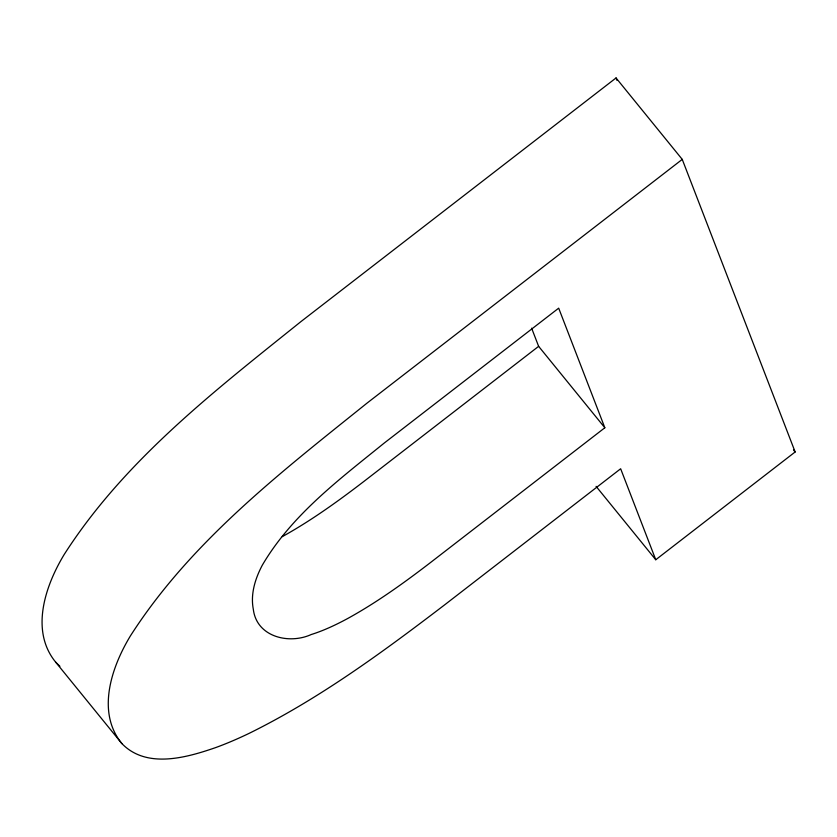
<?xml version="1.0" encoding="UTF-8"?>
<svg xmlns="http://www.w3.org/2000/svg" width="837" height="837" viewBox="0 0 837 837"><rect width="100%" height="100%" fill="white"/><g stroke="black" fill="none" stroke-linecap="round" stroke-linejoin="round"><path stroke-width="1.26" d="M616.042 77.956L300.849 321.67C214.753 390.795 124.462 460.319 64.208 554.471C45.397 585.502 29.829 630.669 55.713 662.203L121.92 743.633C146.611 769.046 186.316 757.726 215.496 747.65A273.532 75.048 -39.1 0 0 249.06 733.39C319.326 698.749 382.771 652.075 444.845 604.701L620.656 468.762L655.758 559.744L795.15 451.97L682.249 159.386L616.042 77.956L616.984 80.394M682.249 159.386L367.056 403.099C280.96 472.225 190.669 541.748 130.415 635.89C111.603 666.932 96.035 712.088 121.92 743.633M531.621 328.177L538.63 346.34L364.074 481.296C337.939 501.342 311.113 520.666 282.257 536.653M604.837 427.759L430.281 562.726C404.145 582.772 377.32 602.096 348.464 618.083A146.381 40.155 -39.1 0 1 311.249 634.519C288.87 644.71 256.54 636.894 253.308 609.221C250.357 594.082 255.212 578.649 262.232 565.32C291.642 515.017 339.592 479.224 384.131 443.129L558.687 308.162L604.837 427.759L538.63 346.34M55.713 662.203L59.898 666.304M793.518 449.961L795.15 451.97M596.09 486.36L655.758 559.744"/></g></svg>
